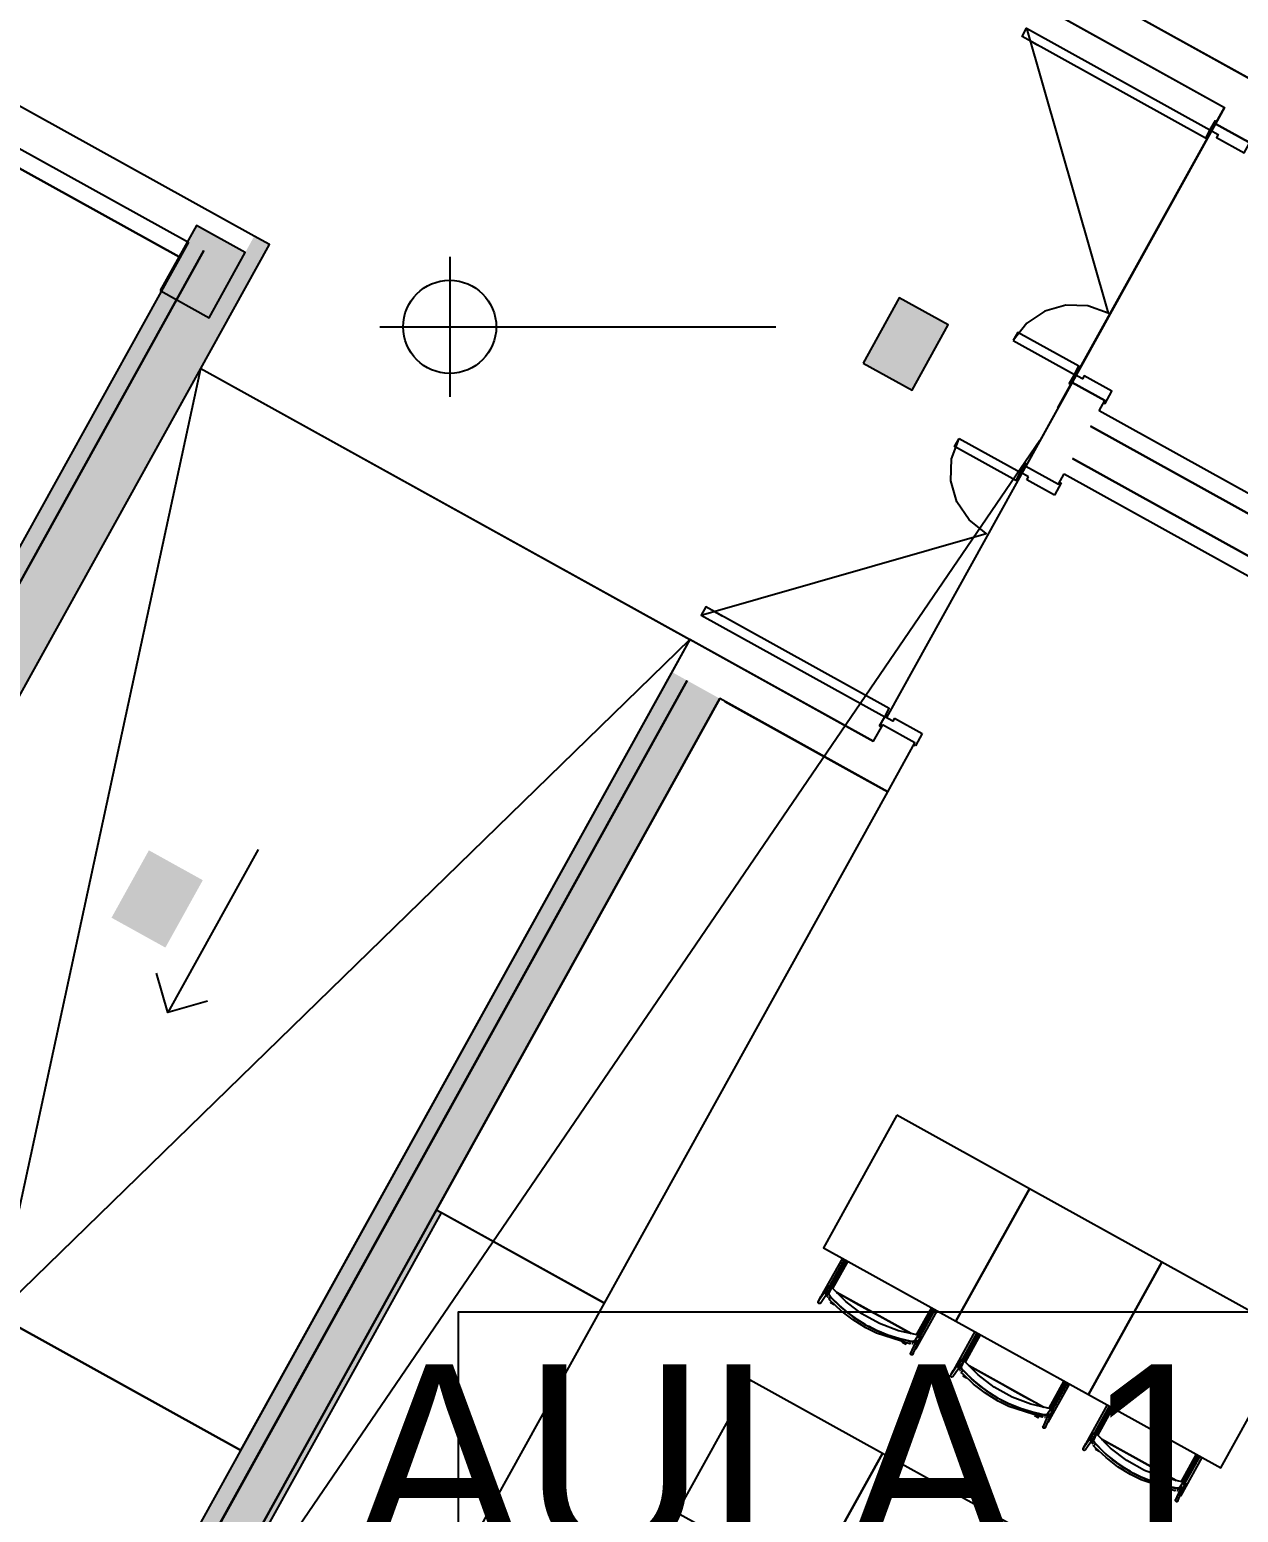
# Model space of a CAD drawing. Header units: metres. Extents: x 2.5 to 42.6, y 0.9 to 31.9.
# Drawn here: x 27.076 to 29.119, y 11.712 to 14.218 of the extents above; entities that cross this region are included whole.
import ezdxf

# ---------------------------------------------------------------- set-up
doc = ezdxf.new("R2010")
doc.units = ezdxf.units.M
for name, color, linetype in [('ARREDI', 9, 'Continuous'), ('PARETI_STRUTTURE', 7, 'Continuous'), ('PILASTRI_SETTI', 8, 'Continuous'), ('WAYFINDING_RIQUADRI', 7, 'Continuous'), ('WAYFINDING_TESTI', 7, 'Continuous')]:
    doc.layers.add(name, color=color, linetype=linetype)

msp = doc.modelspace()

# ---------------------------------------------------------------- linework, layer by layer
at = {"layer": 'ARREDI'}
for points in [[(29.3928, 15.1425), (28.9057, 14.2637), (29.1812, 14.111), (29.5614, 14.7969)], [(27.7634, 12.2231), (28.0475, 12.0656), (28.5265, 12.9298), (28.2424, 13.0872)], [(28.5418, 12.383), (28.4178, 12.1592), (28.6416, 12.0351), (28.7657, 12.2589)], [(28.7657, 12.2589), (28.6416, 12.0351), (28.8655, 11.911), (28.9895, 12.1349)], [(28.9895, 12.1349), (28.8655, 11.911), (29.0893, 11.787), (29.2134, 12.0108)], [(28.2937, 11.9353), (28.1696, 11.7115), (28.3935, 11.5874), (28.5175, 11.8113)], [(28.5175, 11.8113), (28.3935, 11.5874), (28.6173, 11.4633), (28.7414, 11.6872)]]:
    msp.add_lwpolyline(points, close=True, dxfattribs=at)
for points in [[(27.0192, 12.0458), (27.3655, 13.6453)], [(28.192, 13.1872), (27.0192, 12.0458)], [(27.2598, 11.2942), (27.5353, 11.1415), (28.0475, 12.0656), (27.772, 12.2183)], [(28.4333, 12.0904), (28.4588, 12.1364)], [(28.4231, 12.0795), (28.4224, 12.0798), (28.4218, 12.0803), (28.4214, 12.0809), (28.4213, 12.0816), (28.4213, 12.0817), (28.4214, 12.0824), (28.4215, 12.0825), (28.4218, 12.083), (28.4224, 12.0834), (28.4231, 12.0837)], [(28.4231, 12.0837), (28.4239, 12.0837), (28.4246, 12.0834), (28.4251, 12.0829), (28.4255, 12.0823), (28.4256, 12.0815), (28.4256, 12.0815), (28.4255, 12.0808), (28.4254, 12.0807), (28.4251, 12.0802), (28.4245, 12.0797), (28.4238, 12.0795)], [(28.4241, 12.0807), (28.4258, 12.0847), (28.4265, 12.0862)], [(28.4301, 12.0756), (28.4285, 12.0776), (28.4272, 12.0794), (28.4265, 12.0809), (28.4263, 12.0818)], [(28.4274, 12.0909), (28.4269, 12.0914), (28.4265, 12.092), (28.4264, 12.0928), (28.4265, 12.0935), (28.4267, 12.0939), (28.4267, 12.0939), (28.4269, 12.0941), (28.4275, 12.0946), (28.4282, 12.0948)], [(28.5714, 12.0013), (28.5747, 12.0062), (28.578, 12.0112), (28.5446, 12.0187), (28.5126, 12.0309), (28.4826, 12.0475), (28.4553, 12.0682), (28.4312, 12.0925), (28.4288, 12.0871), (28.4264, 12.0817), (28.4265, 12.0809), (28.4273, 12.0793), (28.4286, 12.0775), (28.4302, 12.0756)], [(28.4271, 12.0876), (28.4275, 12.0885)], [(28.4282, 12.0948), (28.4289, 12.0948), (28.4296, 12.0945), (28.4302, 12.094), (28.4306, 12.0934), (28.4307, 12.0926), (28.4306, 12.0919)], [(28.4294, 12.0911), (28.4312, 12.0925)], [(28.4399, 12.0837), (28.4525, 12.0767), (28.4726, 12.0656), (28.4928, 12.0544), (28.513, 12.0432), (28.5332, 12.032), (28.5533, 12.0208), (28.5659, 12.0139)], [(28.5658, 12.0139), (28.44, 12.0837)], [(28.4111, 12.0646), (28.4103, 12.0646), (28.4096, 12.0649), (28.4091, 12.0654), (28.4087, 12.066), (28.4086, 12.0668), (28.4087, 12.0675), (28.4089, 12.068), (28.4089, 12.068), (28.4091, 12.0682), (28.4097, 12.0686), (28.4104, 12.0689)], [(28.4129, 12.0667), (28.4127, 12.0659), (28.4125, 12.0655), (28.4125, 12.0655), (28.4124, 12.0653), (28.4118, 12.0648), (28.4111, 12.0646)], [(28.4134, 12.0764), (28.4134, 12.0764), (28.4135, 12.0764), (28.4137, 12.0762), (28.4142, 12.076)], [(28.4142, 12.076), (28.4148, 12.0756)], [(28.4243, 12.0769), (28.4235, 12.0784)], [(28.4235, 12.0784), (28.4242, 12.0769)], [(28.4256, 12.075), (28.4248, 12.0761)], [(28.4248, 12.0761), (28.4255, 12.0751)], [(28.4271, 12.0732), (28.4264, 12.074)], [(28.4265, 12.0726), (28.4268, 12.0728), (28.4271, 12.0732), (28.4276, 12.0736), (28.4282, 12.0741), (28.4287, 12.0746)], [(28.4265, 12.0726), (28.4265, 12.0726)], [(28.4287, 12.0746), (28.4292, 12.075), (28.4296, 12.0753), (28.4297, 12.0755)], [(28.4306, 12.0686), (28.4303, 12.0679), (28.4299, 12.0674), (28.4297, 12.0669), (28.4296, 12.0667)], [(28.4879, 12.0295), (28.4744, 12.0376), (28.4586, 12.0491), (28.4439, 12.0618), (28.4301, 12.0756)], [(28.4302, 12.0755), (28.4439, 12.0617), (28.4587, 12.049), (28.4745, 12.0376), (28.4879, 12.0294)], [(28.6006, 12.0578), (28.5751, 12.0118)], [(28.5082, 12.0189), (28.4936, 12.0263)], [(28.4936, 12.0262), (28.5082, 12.0189)], [(28.5087, 12.0187), (28.5265, 12.0115), (28.5451, 12.0056), (28.564, 12.0013)], [(28.5642, 12.0013), (28.5452, 12.0056), (28.5266, 12.0114), (28.5088, 12.0186)], [(28.578, 12.0112), (28.5776, 12.0082), (28.578, 12.0112)], [(28.5778, 12.0103), (28.5783, 12.0108), (28.579, 12.0111), (28.5798, 12.0111), (28.5805, 12.0109), (28.5811, 12.0105), (28.5815, 12.0098)], [(28.5815, 12.0098), (28.5817, 12.0091), (28.5816, 12.0084), (28.5815, 12.0081), (28.5815, 12.0081), (28.5813, 12.0077), (28.5807, 12.0072), (28.58, 12.0069), (28.5793, 12.0069), (28.5786, 12.0071)], [(28.6571, 11.9663), (28.6826, 12.0124)], [(28.5569, 11.9961), (28.5571, 11.9964), (28.5573, 11.9968), (28.5576, 11.9974), (28.558, 11.998)], [(28.564, 11.9989), (28.5638, 11.9981), (28.5637, 11.9975), (28.5636, 11.997), (28.5636, 11.9967), (28.5636, 11.9966), (28.5636, 11.9967), (28.5636, 11.9969)], [(28.5643, 12.0009), (28.5643, 12.0007), (28.5642, 12.0002), (28.5641, 11.9996)], [(28.5642, 12.0013), (28.5666, 12.001), (28.5689, 12.0008), (28.5706, 12.001), (28.5714, 12.0013)], [(28.5714, 12.0013), (28.5706, 12.001), (28.569, 12.0008), (28.5667, 12.0009), (28.5642, 12.0013)], [(28.565, 11.9793), (28.5648, 11.98), (28.5649, 11.9808), (28.565, 11.981), (28.565, 11.981), (28.5652, 11.9814), (28.5658, 11.9819)], [(28.5689, 11.981), (28.5691, 11.9803), (28.569, 11.9795), (28.5689, 11.9793), (28.5689, 11.9793), (28.5687, 11.9789), (28.5681, 11.9783), (28.5674, 11.9781), (28.5667, 11.978), (28.566, 11.9782), (28.5654, 11.9787), (28.565, 11.9793)], [(28.5692, 11.9971), (28.5684, 11.997), (28.5671, 11.9971)], [(28.5671, 11.9971), (28.5684, 11.997)], [(28.5707, 11.9987), (28.5708, 11.9995), (28.571, 12), (28.5711, 12.0001), (28.5716, 12.0006), (28.5716, 12.0006), (28.5723, 12.0009), (28.573, 12.0009), (28.5737, 12.0007), (28.5744, 12.0002), (28.5748, 11.9996)], [(28.575, 12.0036), (28.5742, 12.0024), (28.5709, 11.9975)], [(28.5748, 11.9996), (28.5749, 11.9989), (28.5749, 11.9982), (28.5746, 11.9976), (28.5745, 11.9975), (28.5741, 11.997), (28.574, 11.997), (28.5733, 11.9967), (28.5726, 11.9967), (28.5719, 11.9969), (28.5713, 11.9974)], [(28.5724, 11.9883), (28.5729, 11.988)], [(28.5729, 11.988), (28.5734, 11.9877), (28.5737, 11.9876)], [(28.5737, 11.9875), (28.5737, 11.9876)], [(28.6469, 11.9555), (28.6462, 11.9557), (28.6456, 11.9562), (28.6453, 11.9568), (28.6451, 11.9576), (28.6451, 11.9576), (28.6453, 11.9583), (28.6453, 11.9584), (28.6457, 11.9589), (28.6462, 11.9594), (28.6469, 11.9596)], [(28.6469, 11.9596), (28.6477, 11.9596), (28.6484, 11.9593), (28.649, 11.9588), (28.6493, 11.9582), (28.6495, 11.9575), (28.6495, 11.9575), (28.6493, 11.9568), (28.6493, 11.9566), (28.6489, 11.9561), (28.6484, 11.9557), (28.6477, 11.9554)], [(28.6473, 11.9543), (28.6481, 11.9529)], [(28.6481, 11.9528), (28.6474, 11.9543)], [(28.6479, 11.9567), (28.6497, 11.9606), (28.6503, 11.9621)], [(28.6513, 11.9668), (28.6507, 11.9673), (28.6503, 11.9679), (28.6502, 11.9687), (28.6504, 11.9694), (28.6506, 11.9699), (28.6506, 11.9699), (28.6507, 11.9701), (28.6513, 11.9705), (28.652, 11.9708)], [(28.7952, 11.8773), (28.7985, 11.8822), (28.8018, 11.8871), (28.7684, 11.8946), (28.7364, 11.9068), (28.7064, 11.9234), (28.6791, 11.9441), (28.655, 11.9685), (28.6526, 11.9631), (28.6502, 11.9577), (28.6503, 11.9568), (28.6511, 11.9553), (28.6524, 11.9534), (28.654, 11.9515)], [(28.654, 11.9515), (28.6523, 11.9535), (28.6511, 11.9553), (28.6503, 11.9568), (28.6502, 11.9577)], [(28.651, 11.9635), (28.6514, 11.9644)], [(28.652, 11.9708), (28.6528, 11.9707), (28.6535, 11.9705), (28.654, 11.97), (28.6544, 11.9693), (28.6545, 11.9686), (28.6544, 11.9678)], [(28.6533, 11.967), (28.655, 11.9685)], [(28.6638, 11.9596), (28.6763, 11.9527), (28.6964, 11.9415), (28.7166, 11.9303), (28.7368, 11.9191), (28.757, 11.9079), (28.7772, 11.8968), (28.7897, 11.8898)], [(28.7897, 11.8898), (28.6638, 11.9596)], [(28.6349, 11.9405), (28.6342, 11.9405), (28.6335, 11.9408), (28.6329, 11.9413), (28.6325, 11.942), (28.6324, 11.9427), (28.6326, 11.9435), (28.6328, 11.9439), (28.6328, 11.9439), (28.6329, 11.9441), (28.6335, 11.9445), (28.6342, 11.9448)], [(28.6367, 11.9426), (28.6366, 11.9419), (28.6364, 11.9414), (28.6364, 11.9414), (28.6362, 11.9412), (28.6356, 11.9408), (28.6349, 11.9405)], [(28.6373, 11.9523), (28.6373, 11.9523), (28.6373, 11.9523), (28.6376, 11.9521), (28.638, 11.9519)], [(28.638, 11.9519), (28.6386, 11.9516)], [(28.6494, 11.9509), (28.6487, 11.9521)], [(28.6487, 11.952), (28.6494, 11.951)], [(28.651, 11.9491), (28.6503, 11.9499)], [(28.6504, 11.9486), (28.6506, 11.9488), (28.651, 11.9491), (28.6515, 11.9495), (28.652, 11.95), (28.6526, 11.9505)], [(28.6504, 11.9486), (28.6504, 11.9485)], [(28.6526, 11.9505), (28.653, 11.951), (28.6534, 11.9513), (28.6536, 11.9514)], [(28.6545, 11.9445), (28.6541, 11.9439), (28.6538, 11.9433), (28.6536, 11.9429), (28.6534, 11.9427)], [(28.7126, 11.9049), (28.6983, 11.9136), (28.6825, 11.925), (28.6677, 11.9377), (28.654, 11.9515)], [(28.6541, 11.9514), (28.6678, 11.9376), (28.6826, 11.925), (28.6983, 11.9136), (28.7125, 11.9049)], [(28.8244, 11.9338), (28.7989, 11.8878)], [(28.7321, 11.8948), (28.7174, 11.9022)], [(28.7175, 11.9022), (28.732, 11.8949)], [(28.7326, 11.8946), (28.7504, 11.8874), (28.7689, 11.8816), (28.7879, 11.8773)], [(28.788, 11.8772), (28.769, 11.8815), (28.7504, 11.8874), (28.7326, 11.8946)], [(28.7988, 11.8796), (28.798, 11.8784), (28.7947, 11.8734)], [(28.8018, 11.8871), (28.8014, 11.8841), (28.8018, 11.8871)], [(28.8016, 11.8862), (28.8022, 11.8867), (28.8029, 11.887), (28.8036, 11.8871), (28.8044, 11.8869), (28.805, 11.8864), (28.8054, 11.8858)], [(28.8054, 11.8858), (28.8055, 11.885), (28.8054, 11.8843), (28.8054, 11.8841), (28.8054, 11.8841), (28.8051, 11.8836), (28.8046, 11.8831), (28.8039, 11.8828), (28.8031, 11.8828), (28.8024, 11.883)], [(28.881, 11.8423), (28.9065, 11.8883)], [(28.7808, 11.8721), (28.7809, 11.8723), (28.7812, 11.8727), (28.7815, 11.8733), (28.7818, 11.8739)], [(28.7878, 11.8748), (28.7877, 11.8741), (28.7876, 11.8734), (28.7875, 11.8729), (28.7874, 11.8726), (28.7874, 11.8726), (28.7874, 11.8726), (28.7875, 11.8728)], [(28.7882, 11.8768), (28.7881, 11.8766), (28.788, 11.8761), (28.7879, 11.8755)], [(28.788, 11.8772), (28.7904, 11.8769), (28.7927, 11.8768), (28.7944, 11.8769), (28.7952, 11.8773)], [(28.7953, 11.8773), (28.7945, 11.8769), (28.7928, 11.8768), (28.7906, 11.8769), (28.788, 11.8772)], [(28.7888, 11.8552), (28.7886, 11.856), (28.7887, 11.8567), (28.7888, 11.8569), (28.7888, 11.8569), (28.7891, 11.8574), (28.7896, 11.8579)], [(28.7928, 11.8569), (28.793, 11.8562), (28.7929, 11.8554), (28.7928, 11.8552), (28.7928, 11.8552), (28.7925, 11.8548), (28.792, 11.8543), (28.7913, 11.854), (28.7905, 11.8539), (28.7898, 11.8542), (28.7892, 11.8546), (28.7888, 11.8552)], [(28.7931, 11.873), (28.7922, 11.873), (28.791, 11.873)], [(28.791, 11.873), (28.7923, 11.8729)], [(28.7945, 11.8747), (28.7946, 11.8754), (28.7948, 11.8759), (28.7949, 11.8761), (28.7954, 11.8766), (28.7955, 11.8766), (28.7961, 11.8768), (28.7969, 11.8769), (28.7976, 11.8766), (28.7982, 11.8762), (28.7986, 11.8756)], [(28.7986, 11.8755), (28.7988, 11.8748), (28.7987, 11.8741), (28.7985, 11.8736), (28.7984, 11.8734), (28.7979, 11.873), (28.7978, 11.8729), (28.7972, 11.8727), (28.7964, 11.8726), (28.7957, 11.8729), (28.7951, 11.8733)], [(28.7962, 11.8642), (28.7968, 11.8639)], [(28.7968, 11.8639), (28.7972, 11.8636), (28.7975, 11.8635)], [(28.7975, 11.8635), (28.7975, 11.8635)], [(28.8611, 11.8282), (28.8611, 11.8282), (28.8612, 11.8282), (28.8614, 11.8281), (28.8619, 11.8278)], [(28.8708, 11.8314), (28.87, 11.8316), (28.8695, 11.8321), (28.8691, 11.8328), (28.869, 11.8335), (28.869, 11.8336), (28.8691, 11.8342), (28.8692, 11.8344), (28.8695, 11.8348), (28.8701, 11.8353), (28.8708, 11.8355)], [(28.8708, 11.8355), (28.8715, 11.8355), (28.8723, 11.8353), (28.8728, 11.8348), (28.8732, 11.8341), (28.8733, 11.8334), (28.8733, 11.8334), (28.8732, 11.8327), (28.8731, 11.8325), (28.8728, 11.8321), (28.8722, 11.8316), (28.8715, 11.8314)], [(28.8712, 11.8303), (28.8719, 11.8288)], [(28.872, 11.8287), (28.8712, 11.8302)], [(28.8717, 11.8326), (28.8735, 11.8365), (28.8742, 11.838)], [(28.8778, 11.8275), (28.8762, 11.8294), (28.8749, 11.8313), (28.8741, 11.8327), (28.874, 11.8336)], [(28.8751, 11.8427), (28.8745, 11.8432), (28.8742, 11.8439), (28.8741, 11.8446), (28.8742, 11.8454), (28.8744, 11.8458), (28.8744, 11.8458), (28.8746, 11.846), (28.8752, 11.8464), (28.8759, 11.8467)], [(29.0191, 11.7532), (29.0224, 11.7581), (29.0257, 11.763), (28.9923, 11.7705), (28.9602, 11.7827), (28.9303, 11.7994), (28.903, 11.8201), (28.8789, 11.8444), (28.8765, 11.839), (28.8741, 11.8336), (28.8742, 11.8327), (28.8749, 11.8312), (28.8763, 11.8293), (28.8778, 11.8275)], [(28.8748, 11.8395), (28.8752, 11.8403)], [(28.8759, 11.8467), (28.8766, 11.8467), (28.8773, 11.8464), (28.8779, 11.8459), (28.8783, 11.8452), (28.8784, 11.8445), (28.8782, 11.8438)], [(28.8771, 11.8429), (28.8789, 11.8444)], [(28.8878, 11.8354), (28.9002, 11.8286), (28.9203, 11.8175), (28.9405, 11.8063), (28.9607, 11.7951), (28.9809, 11.7839), (29.001, 11.7727), (29.0135, 11.7658)], [(29.0135, 11.7658), (28.8878, 11.8354)], [(28.8588, 11.8165), (28.858, 11.8165), (28.8573, 11.8168), (28.8567, 11.8173), (28.8564, 11.8179), (28.8563, 11.8186), (28.8564, 11.8194), (28.8566, 11.8198), (28.8566, 11.8198), (28.8568, 11.82), (28.8574, 11.8205), (28.8581, 11.8207)], [(28.8606, 11.8185), (28.8604, 11.8178), (28.8602, 11.8174), (28.8602, 11.8174), (28.8601, 11.8172), (28.8595, 11.8167), (28.8588, 11.8165)], [(28.8619, 11.8278), (28.8625, 11.8275)], [(28.8733, 11.8269), (28.8725, 11.828)], [(28.8725, 11.828), (28.8732, 11.8269)], [(28.8748, 11.825), (28.8741, 11.8259)], [(28.8742, 11.8245), (28.8744, 11.8247), (28.8748, 11.825), (28.8753, 11.8255), (28.8759, 11.826), (28.8764, 11.8265)], [(28.8742, 11.8245), (28.8742, 11.8245)], [(28.8764, 11.8265), (28.8769, 11.8269), (28.8772, 11.8272), (28.8774, 11.8274)], [(28.8783, 11.8205), (28.878, 11.8198), (28.8776, 11.8192), (28.8774, 11.8188), (28.8773, 11.8186)], [(28.9364, 11.7808), (28.9221, 11.7895), (28.9063, 11.8009), (28.8915, 11.8136), (28.8778, 11.8275)], [(28.8779, 11.8273), (28.8916, 11.8136), (28.9064, 11.8009), (28.9222, 11.7895), (28.9364, 11.7808)], [(29.0483, 11.8097), (29.0228, 11.7637)], [(28.9413, 11.7781), (28.9559, 11.7708)], [(28.9559, 11.7708), (28.9413, 11.7781)], [(28.9564, 11.7705), (28.9742, 11.7633), (28.9928, 11.7575), (29.0117, 11.7532)], [(29.0119, 11.7532), (28.9929, 11.7575), (28.9743, 11.7633), (28.9565, 11.7705)], [(29.0119, 11.7532), (29.0143, 11.7528), (29.0166, 11.7527), (29.0183, 11.7528), (29.0191, 11.7532)], [(29.0191, 11.7532), (29.0183, 11.7528), (29.0167, 11.7527), (29.0144, 11.7528), (29.0119, 11.7532)], [(29.0227, 11.7555), (29.0219, 11.7543), (29.0185, 11.7494)], [(29.0257, 11.763), (29.0253, 11.76), (29.0257, 11.763)], [(29.0255, 11.7622), (29.026, 11.7627), (29.0267, 11.763), (29.0275, 11.763), (29.0282, 11.7628), (29.0288, 11.7623), (29.0292, 11.7617)], [(29.0292, 11.7617), (29.0294, 11.761), (29.0293, 11.7602), (29.0292, 11.76), (29.0292, 11.76), (29.029, 11.7596), (29.0284, 11.7591), (29.0277, 11.7588), (29.027, 11.7587), (29.0263, 11.759)], [(29.0046, 11.748), (29.0048, 11.7482), (29.005, 11.7486), (29.0053, 11.7492), (29.0057, 11.7499)], [(29.0116, 11.7507), (29.0115, 11.75), (29.0114, 11.7493), (29.0113, 11.7488), (29.0113, 11.7486), (29.0113, 11.7485), (29.0113, 11.7485), (29.0113, 11.7488)], [(29.012, 11.7528), (29.012, 11.7525), (29.0119, 11.7521), (29.0118, 11.7514)], [(29.0127, 11.7312), (29.0125, 11.7319), (29.0126, 11.7326), (29.0127, 11.7329), (29.0127, 11.7329), (29.0129, 11.7333), (29.0134, 11.7338)], [(29.0166, 11.7328), (29.0168, 11.7321), (29.0167, 11.7314), (29.0166, 11.7311), (29.0166, 11.7311), (29.0164, 11.7307), (29.0158, 11.7302), (29.0151, 11.7299), (29.0144, 11.7299), (29.0137, 11.7301), (29.0131, 11.7306), (29.0127, 11.7312)], [(29.0169, 11.749), (29.0161, 11.7489), (29.0148, 11.7489)], [(29.0148, 11.7489), (29.0161, 11.7489)], [(29.0184, 11.7506), (29.0184, 11.7513), (29.0187, 11.7519), (29.0188, 11.752), (29.0193, 11.7525), (29.0193, 11.7525), (29.02, 11.7528), (29.0207, 11.7528), (29.0214, 11.7526), (29.022, 11.7521), (29.0224, 11.7515)], [(29.0224, 11.7515), (29.0226, 11.7508), (29.0225, 11.75), (29.0223, 11.7495), (29.0222, 11.7494), (29.0217, 11.7489), (29.0217, 11.7489), (29.021, 11.7486), (29.0203, 11.7486), (29.0195, 11.7488), (29.0189, 11.7492)], [(29.02, 11.7401), (29.0206, 11.7398)], [(29.0206, 11.7398), (29.0211, 11.7396), (29.0213, 11.7394)], [(29.0214, 11.7394), (29.0214, 11.7394)]]:
    msp.add_lwpolyline(points, dxfattribs=at)
at = {"layer": 'PARETI_STRUTTURE'}
for points in [[(24.9133, 15.1724), (27.3284, 13.8338)], [(29.1354, 14.0283), (29.0803, 14.0589), (29.0822, 14.0623), (29.0795, 14.0638), (29.0709, 14.0483), (29.0846, 14.0407), (29.0818, 14.0355), (29.1286, 14.0096), (29.1401, 14.0302), (29.1373, 14.0318)], [(27.2967, 13.7767), (27.3794, 13.7309), (27.4404, 13.841), (27.3578, 13.8869)], [(28.4847, 13.6544), (28.5674, 13.6086), (28.6284, 13.7187), (28.5458, 13.7646)], [(28.893, 13.591), (28.8911, 13.5875), (28.8938, 13.586), (28.9053, 13.6067), (28.8584, 13.6326), (28.8556, 13.6275), (28.8418, 13.6351), (28.8332, 13.6196), (28.836, 13.6181), (28.8379, 13.6215)]]:
    msp.add_lwpolyline(points, close=True, dxfattribs=at)
for points in [[(27.4557, 13.869), (26.1753, 14.5787), (26.1448, 14.5236), (27.3443, 13.8587)], [(28.7856, 14.2582), (29.0956, 14.0864)], [(28.8115, 14.2439), (29.0956, 14.0864)], [(29.1507, 14.0559), (29.1812, 14.111), (28.9143, 14.2589)], [(28.7609, 14.2201), (29.0709, 14.0483), (29.0632, 14.0346), (28.7533, 14.2064), (28.7609, 14.2201), (28.8991, 13.7384), (28.8644, 13.751), (28.8274, 13.7523), (28.7919, 13.7421), (28.7613, 13.7215), (28.7385, 13.6923)], [(28.7808, 14.1911), (28.7671, 14.1987)], [(28.814, 13.5785), (29.0956, 14.0864), (28.5239, 13.055)], [(29.0956, 14.0864), (29.0803, 14.0589), (29.1354, 14.0283), (29.1507, 14.0559)], [(27.3443, 13.8587), (26.22, 11.8304), (26.2458, 11.8161), (27.3701, 13.8444)], [(26.3267, 11.7712), (27.4816, 13.8547), (27.4557, 13.869)], [(27.3701, 13.8444), (26.2458, 11.8161), (26.3009, 11.7855)], [(27.7859, 13.8337), (27.7859, 13.5975)], [(27.6677, 13.7156), (28.3371, 13.7156)], [(28.8418, 13.6351), (28.8494, 13.6489), (28.7461, 13.7061), (28.7385, 13.6923)], [(28.7385, 13.6923), (28.8418, 13.6351)], [(26.6059, 12.2748), (27.3655, 13.6453), (28.192, 13.1872)], [(27.3655, 13.6453), (28.2178, 13.1729)], [(28.8379, 13.6215), (28.7596, 13.4803), (28.8147, 13.4498), (28.8243, 13.467)], [(28.8834, 13.5737), (28.893, 13.591), (28.8379, 13.6215)], [(30.861, 12.4777), (28.8834, 13.5737)], [(30.8725, 12.4375), (28.8691, 13.5479)], [(28.8691, 13.5479), (30.8725, 12.4375), (30.8868, 12.4633)], [(28.7835, 13.5234), (27.1875, 11.184)], [(28.5378, 13.0541), (28.5349, 13.0489), (28.5211, 13.0565), (28.5288, 13.0703), (28.2188, 13.2421), (28.2112, 13.2283), (28.6929, 13.3665), (28.6638, 13.3892), (28.6431, 13.4199), (28.633, 13.4554), (28.6342, 13.4923), (28.6469, 13.527)], [(28.7588, 13.4853), (28.7502, 13.4698), (28.7426, 13.456), (28.6392, 13.5133), (28.6469, 13.527)], [(28.6469, 13.527), (28.7502, 13.4698)], [(28.7588, 13.4853), (28.7615, 13.4838)], [(28.7615, 13.4838), (28.7596, 13.4803)], [(28.8386, 13.4928), (30.8419, 12.3824)], [(30.8276, 12.3566), (30.842, 12.3824), (28.8386, 13.4928)], [(28.764, 13.4621), (28.7502, 13.4698)], [(28.7596, 13.4803), (28.8147, 13.4498)], [(28.7611, 13.457), (28.764, 13.4622)], [(28.8243, 13.467), (30.8018, 12.3709)], [(28.8079, 13.431), (28.7611, 13.457)], [(28.8194, 13.4517), (28.8079, 13.431)], [(28.8147, 13.4498), (28.8166, 13.4532)], [(28.8166, 13.4532), (28.8194, 13.4517)], [(28.2464, 13.2268), (28.2326, 13.2345)], [(28.2112, 13.2283), (28.5211, 13.0565)], [(28.192, 13.1872), (27.4324, 11.8167)], [(28.2178, 13.1729), (28.5019, 13.0154), (28.192, 13.1872), (28.1615, 13.1321)], [(28.1615, 13.1321), (27.1256, 11.2632), (27.1514, 11.2488), (28.1873, 13.1178)], [(28.1873, 13.1178), (27.1719, 11.2859), (27.227, 11.2553), (28.2424, 13.0872)], [(28.2424, 13.0872), (27.227, 11.2553), (27.2356, 11.2506), (27.772, 12.2183)], [(28.251, 13.0825), (28.4714, 12.9603)], [(28.5125, 13.041), (28.5211, 13.0565)], [(28.4714, 12.9603), (28.5265, 12.9298), (28.5723, 13.0124), (28.5172, 13.043)], [(28.5172, 13.043), (28.5019, 13.0154)], [(28.5153, 13.0395), (28.5126, 13.041)], [(28.5172, 13.043), (28.5153, 13.0395)], [(28.5723, 13.0124), (28.5172, 13.043)], [(28.5378, 13.0541), (28.5846, 13.0281)], [(28.5704, 13.009), (28.5723, 13.0124)], [(28.5732, 13.0074), (28.5704, 13.009)], [(28.5846, 13.0281), (28.5732, 13.0074)], [(27.4621, 12.832), (27.3094, 12.5565)], [(27.3763, 12.5757), (27.3094, 12.5565), (27.2902, 12.6234)], [(26.6059, 12.2748), (27.4324, 11.8167)], [(27.4324, 11.8167), (26.6059, 12.2748)], [(28.4496, 12.1416), (28.4134, 12.0764)], [(28.4262, 12.0905), (28.4533, 12.1394)], [(28.4555, 12.1383), (28.4296, 12.0914)], [(28.4337, 12.09), (28.4593, 12.1362)], [(28.4267, 12.0939), (28.4089, 12.068)], [(28.4125, 12.0655), (28.4303, 12.0915)], [(28.4215, 12.0825), (28.4265, 12.0931)], [(28.4258, 12.0847), (28.4249, 12.083)], [(28.4304, 12.0913), (28.4304, 12.0911), (28.4303, 12.091), (28.4303, 12.0909), (28.4302, 12.0908), (28.4301, 12.0907), (28.4301, 12.0906), (28.43, 12.0904), (28.43, 12.0903), (28.4299, 12.0902), (28.4299, 12.0901), (28.4298, 12.09), (28.4298, 12.0899), (28.4297, 12.0897), (28.4296, 12.0896), (28.4296, 12.0895), (28.4295, 12.0894), (28.4295, 12.0893), (28.4294, 12.0891), (28.4294, 12.089), (28.4293, 12.0889), (28.4292, 12.0888), (28.4292, 12.0887), (28.4291, 12.0886), (28.4291, 12.0884), (28.429, 12.0883), (28.429, 12.0882), (28.4289, 12.0881), (28.4289, 12.088), (28.4288, 12.0878), (28.4287, 12.0877), (28.4287, 12.0876), (28.4286, 12.0875), (28.4286, 12.0874), (28.4285, 12.0872), (28.4285, 12.0871), (28.4284, 12.087), (28.4284, 12.0869), (28.4283, 12.0868), (28.4282, 12.0866), (28.4282, 12.0865), (28.4281, 12.0864), (28.4281, 12.0863), (28.428, 12.0862), (28.428, 12.0861), (28.4279, 12.0859), (28.4278, 12.0858), (28.4278, 12.0857), (28.4277, 12.0856), (28.4277, 12.0855), (28.4276, 12.0853), (28.4276, 12.0852), (28.4275, 12.0851), (28.4275, 12.085), (28.4274, 12.0849), (28.4273, 12.0847), (28.4273, 12.0846), (28.4272, 12.0845), (28.4272, 12.0844), (28.4271, 12.0843), (28.4271, 12.0842), (28.427, 12.084), (28.427, 12.0839), (28.4269, 12.0838), (28.4268, 12.0837), (28.4268, 12.0836), (28.4267, 12.0834), (28.4267, 12.0833), (28.4266, 12.0832), (28.4266, 12.0831), (28.4265, 12.083), (28.4265, 12.0829), (28.4264, 12.0827), (28.4263, 12.0826), (28.4263, 12.0825), (28.4262, 12.0824), (28.4262, 12.0823), (28.4261, 12.0821), (28.4261, 12.082), (28.426, 12.0819), (28.4259, 12.0818), (28.4259, 12.0817), (28.4258, 12.0816), (28.4258, 12.0814), (28.4257, 12.0813), (28.4257, 12.0812), (28.4256, 12.0811), (28.4256, 12.081), (28.4255, 12.0808), (28.4254, 12.0807), (28.4254, 12.0807)], [(28.4088, 12.0677), (28.4094, 12.0689), (28.4101, 12.0704), (28.4117, 12.0732), (28.4134, 12.0764)], [(28.489, 12.0238), (28.4676, 12.0371), (28.4475, 12.0526), (28.4291, 12.0699), (28.4265, 12.0726)], [(28.4296, 12.0667), (28.4358, 12.0632)], [(28.4297, 12.0755), (28.4478, 12.058), (28.4675, 12.0425), (28.4886, 12.029), (28.4911, 12.0276)], [(28.6001, 12.0581), (28.5745, 12.0119)], [(28.5776, 12.0087), (28.6039, 12.056)], [(28.606, 12.0548), (28.5805, 12.0087)], [(28.5737, 11.9875), (28.6098, 12.0527)], [(28.5636, 11.9966), (28.5071, 12.0147), (28.489, 12.0238)], [(28.4911, 12.0276), (28.5137, 12.0165), (28.5372, 12.0078), (28.5614, 12.0015), (28.5643, 12.0009)], [(28.5689, 11.9793), (28.5815, 12.0081)], [(28.571, 12), (28.5773, 12.0099)], [(28.5815, 12.0081), (28.581, 12.0075), (28.5809, 12.0074), (28.5808, 12.0073), (28.5808, 12.0072), (28.5807, 12.0071), (28.5806, 12.007), (28.5805, 12.0069), (28.5805, 12.0068), (28.5804, 12.0066), (28.5803, 12.0065), (28.5803, 12.0064), (28.5802, 12.0063), (28.5801, 12.0062), (28.5801, 12.0061), (28.58, 12.006), (28.5799, 12.0059), (28.5798, 12.0058), (28.5798, 12.0056), (28.5797, 12.0055), (28.5796, 12.0054), (28.5796, 12.0053), (28.5795, 12.0052), (28.5794, 12.0051), (28.5793, 12.005), (28.5793, 12.0049), (28.5792, 12.0048), (28.5791, 12.0047), (28.5791, 12.0045), (28.579, 12.0044), (28.5789, 12.0043), (28.5788, 12.0042), (28.5788, 12.0041), (28.5787, 12.004), (28.5786, 12.0039), (28.5786, 12.0038), (28.5785, 12.0037), (28.5784, 12.0035), (28.5783, 12.0034), (28.5783, 12.0033), (28.5782, 12.0032), (28.5781, 12.0031), (28.5781, 12.003), (28.578, 12.0029), (28.5779, 12.0028), (28.5778, 12.0027), (28.5778, 12.0026), (28.5777, 12.0025), (28.5776, 12.0023), (28.5776, 12.0022), (28.5775, 12.0021), (28.5774, 12.002), (28.5774, 12.0019), (28.5773, 12.0018), (28.5772, 12.0017), (28.5771, 12.0016), (28.5771, 12.0015), (28.577, 12.0013), (28.5769, 12.0012), (28.5769, 12.0011), (28.5768, 12.001), (28.5767, 12.0009), (28.5766, 12.0008), (28.5766, 12.0007), (28.5765, 12.0006), (28.5764, 12.0005), (28.5764, 12.0004), (28.5763, 12.0002), (28.5762, 12.0001), (28.5761, 12), (28.5761, 11.9999), (28.576, 11.9998), (28.5759, 11.9997), (28.5759, 11.9996), (28.5758, 11.9995), (28.5757, 11.9994), (28.5756, 11.9992), (28.5756, 11.9991), (28.5755, 11.999), (28.5754, 11.9989), (28.5754, 11.9988), (28.5753, 11.9987), (28.5752, 11.9986), (28.5752, 11.9985), (28.5751, 11.9984), (28.575, 11.9983), (28.5749, 11.9981), (28.5749, 11.998), (28.5748, 11.9979), (28.5747, 11.9978), (28.5747, 11.9977), (28.5746, 11.9976)], [(28.5776, 12.0099), (28.5771, 12.0089)], [(28.5803, 12.0085), (28.5789, 12.0059)], [(28.6734, 12.0175), (28.6373, 11.9523)], [(28.6501, 11.9664), (28.6772, 12.0154)], [(28.6793, 12.0142), (28.6534, 11.9674)], [(28.6575, 11.9659), (28.6831, 12.0121)], [(28.5503, 11.9998), (28.5569, 11.9961)], [(28.5721, 11.9973), (28.565, 11.981)], [(28.5746, 12.003), (28.5727, 11.9988)], [(28.5733, 12.0008), (28.5738, 12.0017)], [(28.6506, 11.9699), (28.6328, 11.9439)], [(28.6364, 11.9414), (28.6542, 11.9674)], [(28.6453, 11.9584), (28.6504, 11.9691)], [(28.6496, 11.9606), (28.6487, 11.9589)], [(28.6543, 11.9672), (28.6542, 11.9671), (28.6542, 11.967), (28.6541, 11.9668), (28.654, 11.9667), (28.654, 11.9666), (28.6539, 11.9665), (28.6539, 11.9664), (28.6538, 11.9663), (28.6538, 11.9661), (28.6537, 11.966), (28.6537, 11.9659), (28.6536, 11.9658), (28.6535, 11.9657), (28.6535, 11.9655), (28.6534, 11.9654), (28.6534, 11.9653), (28.6533, 11.9652), (28.6533, 11.9651), (28.6532, 11.965), (28.6531, 11.9648), (28.6531, 11.9647), (28.653, 11.9646), (28.653, 11.9645), (28.6529, 11.9644), (28.6529, 11.9642), (28.6528, 11.9641), (28.6528, 11.964), (28.6527, 11.9639), (28.6526, 11.9638), (28.6526, 11.9636), (28.6525, 11.9635), (28.6525, 11.9634), (28.6524, 11.9633), (28.6524, 11.9632), (28.6523, 11.9631), (28.6523, 11.9629), (28.6522, 11.9628), (28.6521, 11.9627), (28.6521, 11.9626), (28.652, 11.9625), (28.652, 11.9623), (28.6519, 11.9622), (28.6519, 11.9621), (28.6518, 11.962), (28.6517, 11.9619), (28.6517, 11.9617), (28.6516, 11.9616), (28.6516, 11.9615), (28.6515, 11.9614), (28.6515, 11.9613), (28.6514, 11.9612), (28.6514, 11.961), (28.6513, 11.9609), (28.6512, 11.9608), (28.6512, 11.9607), (28.6511, 11.9606), (28.6511, 11.9604), (28.651, 11.9603), (28.651, 11.9602), (28.6509, 11.9601), (28.6509, 11.96), (28.6508, 11.9599), (28.6507, 11.9597), (28.6507, 11.9596), (28.6506, 11.9595), (28.6506, 11.9594), (28.6505, 11.9593), (28.6505, 11.9591), (28.6504, 11.959), (28.6504, 11.9589), (28.6503, 11.9588), (28.6502, 11.9587), (28.6502, 11.9586), (28.6501, 11.9584), (28.6501, 11.9583), (28.65, 11.9582), (28.65, 11.9581), (28.6499, 11.958), (28.6498, 11.9578), (28.6498, 11.9577), (28.6497, 11.9576), (28.6497, 11.9575), (28.6496, 11.9574), (28.6496, 11.9572), (28.6495, 11.9571), (28.6495, 11.957), (28.6494, 11.9569), (28.6493, 11.9568), (28.6493, 11.9566), (28.6493, 11.9566)], [(28.6326, 11.9437), (28.6332, 11.9449), (28.634, 11.9463), (28.6355, 11.9491), (28.6373, 11.9523)], [(28.7129, 11.8997), (28.6914, 11.9131), (28.6714, 11.9285), (28.653, 11.9458), (28.6504, 11.9485)], [(28.6534, 11.9426), (28.6596, 11.9392)], [(28.6536, 11.9514), (28.6716, 11.934), (28.6913, 11.9184), (28.7125, 11.9049), (28.715, 11.9035)], [(28.7975, 11.8635), (28.8337, 11.9287)], [(28.8239, 11.934), (28.7983, 11.8879)], [(28.8015, 11.8846), (28.8277, 11.9319)], [(28.8299, 11.9307), (28.8043, 11.8846)], [(28.715, 11.9035), (28.7375, 11.8925), (28.761, 11.8837), (28.7852, 11.8774), (28.7882, 11.8768)], [(28.7874, 11.8726), (28.7309, 11.8906), (28.7129, 11.8997)], [(28.7928, 11.8552), (28.8054, 11.8841)], [(28.7948, 11.8759), (28.8012, 11.8858)], [(28.7984, 11.879), (28.7966, 11.8747)], [(28.8054, 11.8841), (28.8048, 11.8835), (28.8047, 11.8833), (28.8047, 11.8832), (28.8046, 11.8831), (28.8045, 11.883), (28.8045, 11.8829), (28.8044, 11.8828), (28.8043, 11.8827), (28.8042, 11.8826), (28.8042, 11.8825), (28.8041, 11.8824), (28.804, 11.8822), (28.804, 11.8821), (28.8039, 11.882), (28.8038, 11.8819), (28.8037, 11.8818), (28.8037, 11.8817), (28.8036, 11.8816), (28.8035, 11.8815), (28.8035, 11.8814), (28.8034, 11.8812), (28.8033, 11.8811), (28.8033, 11.881), (28.8032, 11.8809), (28.8031, 11.8808), (28.803, 11.8807), (28.803, 11.8806), (28.8029, 11.8805), (28.8028, 11.8804), (28.8028, 11.8803), (28.8027, 11.8801), (28.8026, 11.88), (28.8025, 11.8799), (28.8025, 11.8798), (28.8024, 11.8797), (28.8023, 11.8796), (28.8023, 11.8795), (28.8022, 11.8794), (28.8021, 11.8793), (28.802, 11.8791), (28.802, 11.879), (28.8019, 11.8789), (28.8018, 11.8788), (28.8018, 11.8787), (28.8017, 11.8786), (28.8016, 11.8785), (28.8015, 11.8784), (28.8015, 11.8783), (28.8014, 11.8782), (28.8013, 11.878), (28.8013, 11.8779), (28.8012, 11.8778), (28.8011, 11.8777), (28.801, 11.8776), (28.801, 11.8775), (28.8009, 11.8774), (28.8008, 11.8773), (28.8008, 11.8772), (28.8007, 11.877), (28.8006, 11.8769), (28.8006, 11.8768), (28.8005, 11.8767), (28.8004, 11.8766), (28.8003, 11.8765), (28.8003, 11.8764), (28.8002, 11.8763), (28.8001, 11.8762), (28.8001, 11.8761), (28.8, 11.876), (28.7999, 11.8758), (28.7999, 11.8757), (28.7998, 11.8756), (28.7997, 11.8755), (28.7996, 11.8754), (28.7996, 11.8753), (28.7995, 11.8752), (28.7994, 11.8751), (28.7994, 11.875), (28.7993, 11.8748), (28.7992, 11.8747), (28.7991, 11.8746), (28.7991, 11.8745), (28.799, 11.8744), (28.7989, 11.8743), (28.7989, 11.8742), (28.7988, 11.8741), (28.7987, 11.874), (28.7986, 11.8739), (28.7986, 11.8737), (28.7985, 11.8736), (28.7985, 11.8736)], [(28.8014, 11.8858), (28.801, 11.8848)], [(28.8042, 11.8844), (28.8028, 11.8818)], [(28.8972, 11.8934), (28.8611, 11.8282)], [(28.8739, 11.8424), (28.901, 11.8913)], [(28.9032, 11.8901), (28.8772, 11.8433)], [(28.8814, 11.8419), (28.907, 11.888)], [(28.7741, 11.8757), (28.7808, 11.872)], [(28.7959, 11.8732), (28.7888, 11.8569)], [(28.7971, 11.8767), (28.7976, 11.8776)], [(28.8565, 11.8196), (28.8571, 11.8208), (28.8578, 11.8222), (28.8594, 11.8251), (28.8611, 11.8282)], [(28.8744, 11.8458), (28.8566, 11.8198)], [(28.8602, 11.8174), (28.878, 11.8433)], [(28.8692, 11.8344), (28.8742, 11.845)], [(28.8735, 11.8365), (28.8729, 11.8354)], [(28.8781, 11.8431), (28.8781, 11.843), (28.878, 11.8429), (28.878, 11.8428), (28.8779, 11.8427), (28.8778, 11.8425), (28.8778, 11.8424), (28.8777, 11.8423), (28.8777, 11.8422), (28.8776, 11.8421), (28.8776, 11.842), (28.8775, 11.8418), (28.8775, 11.8417), (28.8774, 11.8416), (28.8773, 11.8415), (28.8773, 11.8414), (28.8772, 11.8412), (28.8772, 11.8411), (28.8771, 11.841), (28.877, 11.8409), (28.877, 11.8408), (28.8769, 11.8406), (28.8769, 11.8405), (28.8768, 11.8404), (28.8768, 11.8403), (28.8767, 11.8402), (28.8767, 11.8401), (28.8766, 11.8399), (28.8765, 11.8398), (28.8765, 11.8397), (28.8764, 11.8396), (28.8764, 11.8395), (28.8763, 11.8393), (28.8763, 11.8392), (28.8762, 11.8391), (28.8762, 11.839), (28.8761, 11.8389), (28.876, 11.8387), (28.876, 11.8386), (28.8759, 11.8385), (28.8759, 11.8384), (28.8758, 11.8383), (28.8758, 11.8381), (28.8757, 11.838), (28.8756, 11.8379), (28.8756, 11.8378), (28.8755, 11.8377), (28.8755, 11.8376), (28.8754, 11.8374), (28.8754, 11.8373), (28.8753, 11.8372), (28.8753, 11.8371), (28.8752, 11.837), (28.8751, 11.8368), (28.8751, 11.8367), (28.875, 11.8366), (28.875, 11.8365), (28.8749, 11.8364), (28.8749, 11.8363), (28.8748, 11.8361), (28.8748, 11.836), (28.8747, 11.8359), (28.8746, 11.8358), (28.8746, 11.8357), (28.8745, 11.8355), (28.8745, 11.8354), (28.8744, 11.8353), (28.8744, 11.8352), (28.8743, 11.8351), (28.8743, 11.835), (28.8742, 11.8348), (28.8741, 11.8347), (28.8741, 11.8346), (28.874, 11.8345), (28.874, 11.8344), (28.8739, 11.8342), (28.8739, 11.8341), (28.8738, 11.834), (28.8737, 11.8339), (28.8737, 11.8338), (28.8736, 11.8336), (28.8736, 11.8335), (28.8735, 11.8334), (28.8735, 11.8333), (28.8734, 11.8332), (28.8734, 11.8331), (28.8733, 11.8329), (28.8732, 11.8328), (28.8732, 11.8327), (28.8731, 11.8326), (28.8731, 11.8326)], [(28.9367, 11.7757), (28.9153, 11.789), (28.8952, 11.8044), (28.8768, 11.8217), (28.8742, 11.8245)], [(28.8773, 11.8185), (28.8835, 11.8151)], [(28.8774, 11.8274), (28.8955, 11.8099), (28.9152, 11.7944), (28.9363, 11.7809), (28.9388, 11.7794)], [(29.0214, 11.7394), (29.0575, 11.8046)], [(29.0478, 11.81), (29.0222, 11.7638)], [(29.0253, 11.7605), (29.0516, 11.8079)], [(29.0537, 11.8067), (29.0281, 11.7605)], [(28.9388, 11.7794), (28.9613, 11.7684), (28.9848, 11.7597), (29.0091, 11.7534), (29.012, 11.7528)], [(29.0113, 11.7485), (28.9548, 11.7666), (28.9367, 11.7757)], [(29.0166, 11.7311), (29.0292, 11.76)], [(29.0187, 11.7519), (29.025, 11.7617)], [(29.0223, 11.7549), (29.0204, 11.7506)], [(29.0209, 11.7526), (29.0214, 11.7535)], [(29.0292, 11.76), (29.0287, 11.7594), (29.0286, 11.7593), (29.0285, 11.7592), (29.0285, 11.759), (29.0284, 11.7589), (29.0283, 11.7588), (29.0282, 11.7587), (29.0282, 11.7586), (29.0281, 11.7585), (29.028, 11.7584), (29.028, 11.7583), (29.0279, 11.7582), (29.0278, 11.7581), (29.0277, 11.7579), (29.0277, 11.7578), (29.0276, 11.7577), (29.0275, 11.7576), (29.0275, 11.7575), (29.0274, 11.7574), (29.0273, 11.7573), (29.0272, 11.7572), (29.0272, 11.7571), (29.0271, 11.7569), (29.027, 11.7568), (29.027, 11.7567), (29.0269, 11.7566), (29.0268, 11.7565), (29.0267, 11.7564), (29.0267, 11.7563), (29.0266, 11.7562), (29.0265, 11.7561), (29.0265, 11.756), (29.0264, 11.7559), (29.0263, 11.7557), (29.0262, 11.7556), (29.0262, 11.7555), (29.0261, 11.7554), (29.026, 11.7553), (29.026, 11.7552), (29.0259, 11.7551), (29.0258, 11.755), (29.0258, 11.7549), (29.0257, 11.7547), (29.0256, 11.7546), (29.0255, 11.7545), (29.0255, 11.7544), (29.0254, 11.7543), (29.0253, 11.7542), (29.0253, 11.7541), (29.0252, 11.754), (29.0251, 11.7539), (29.025, 11.7538), (29.025, 11.7536), (29.0249, 11.7535), (29.0248, 11.7534), (29.0248, 11.7533), (29.0247, 11.7532), (29.0246, 11.7531), (29.0245, 11.753), (29.0245, 11.7529), (29.0244, 11.7528), (29.0243, 11.7526), (29.0243, 11.7525), (29.0242, 11.7524), (29.0241, 11.7523), (29.024, 11.7522), (29.024, 11.7521), (29.0239, 11.752), (29.0238, 11.7519), (29.0238, 11.7518), (29.0237, 11.7517), (29.0236, 11.7515), (29.0236, 11.7514), (29.0235, 11.7513), (29.0234, 11.7512), (29.0233, 11.7511), (29.0233, 11.751), (29.0232, 11.7509), (29.0231, 11.7508), (29.0231, 11.7507), (29.023, 11.7505), (29.0229, 11.7504), (29.0229, 11.7503), (29.0228, 11.7502), (29.0227, 11.7501), (29.0226, 11.75), (29.0226, 11.7499), (29.0225, 11.7498), (29.0224, 11.7497), (29.0224, 11.7496), (29.0223, 11.7495)], [(29.0252, 11.7617), (29.0248, 11.7607)], [(29.028, 11.7603), (29.0266, 11.7577)], [(28.9979, 11.7517), (29.0046, 11.7479)], [(29.0197, 11.7491), (29.0126, 11.7329)]]:
    msp.add_lwpolyline(points, dxfattribs=at)
msp.add_circle((27.7859, 13.7156), 0.0787, dxfattribs=at)
at = {"layer": 'PILASTRI_SETTI'}
for points in [[(27.3794, 13.7308), (27.4404, 13.841), (27.2967, 13.7767), (27.3578, 13.8869)], [(26.2458, 11.8161), (27.3701, 13.8444), (26.22, 11.8304), (27.3442, 13.8587)], [(26.3267, 11.7712), (27.4816, 13.8547), (26.3009, 11.7855), (27.4557, 13.869)], [(26.3009, 11.7855), (27.4252, 13.8139), (26.2458, 11.8161), (27.3701, 13.8444)], [(28.5674, 13.6085), (28.6284, 13.7187), (28.4847, 13.6544), (28.5458, 13.7646)], [(27.1514, 11.2488), (28.1873, 13.1178), (27.1256, 11.2632), (28.1615, 13.1321)], [(27.227, 11.2553), (28.2424, 13.0872), (27.1719, 11.2859), (28.1873, 13.1178)], [(27.2143, 12.7169), (27.2775, 12.8308), (27.3054, 12.6664), (27.3686, 12.7803)], [(27.2356, 11.2505), (27.772, 12.2183), (27.227, 11.2553), (27.7634, 12.2231)]]:
    msp.add_solid(points, dxfattribs=at)
at = {"layer": 'WAYFINDING_RIQUADRI'}
msp.add_lwpolyline([(27.8, 11.55), (29.4, 11.55), (29.4, 12.05), (27.8, 12.05)], close=True, dxfattribs=at)

# ---------------------------------------------------------------- texts
at = {"layer": 'WAYFINDING_TESTI', "insert": (28.6, 11.8), "char_height": 0.32, "attachment_point": 5}
msp.add_mtext('AULA 115', dxfattribs=at)

doc.saveas('drawing.dxf')
